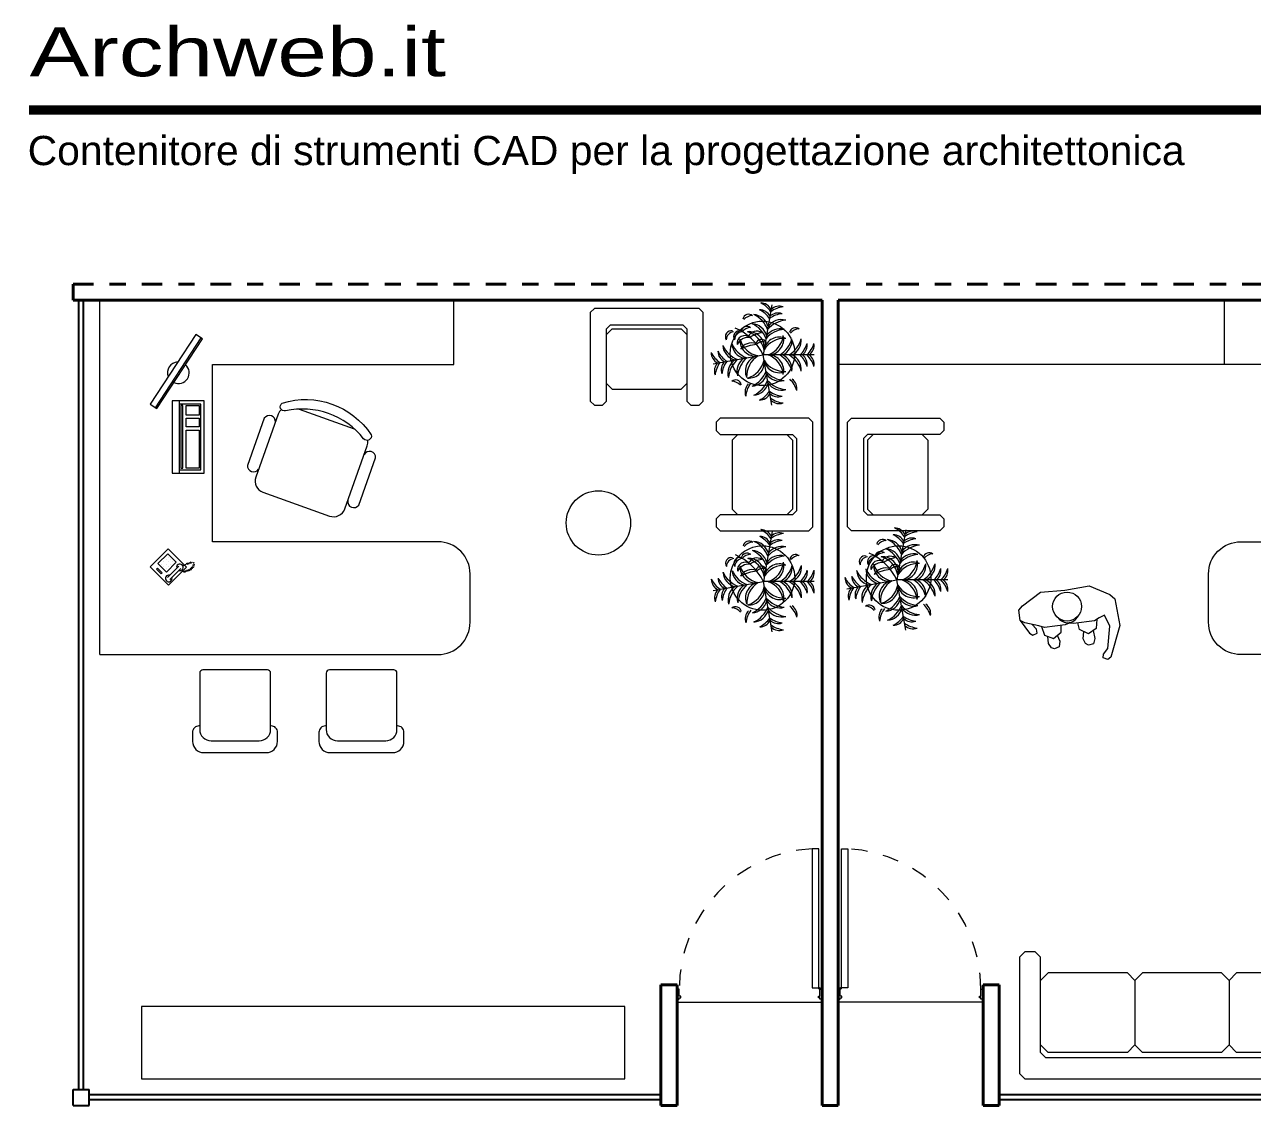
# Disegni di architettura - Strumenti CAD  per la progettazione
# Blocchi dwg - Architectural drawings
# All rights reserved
# Model space of a CAD drawing. Header units: millimetres. Extents: x 302.5 to 317.3, y 186.3 to 211.6.
# Drawn here: x 302.53 to 310.15, y 204.9 to 211.61 of the extents above; entities that cross this region are included whole.
import ezdxf

# ---------------------------------------------------------------- set-up
doc = ezdxf.new("R2010")
doc.units = ezdxf.units.MM
doc.linetypes.add('DASHED2', pattern=[0.375, 0.25, -0.125])
doc.linetypes.add('TRATTOPUNTO2', pattern=[12.7, 6.35, -3.175, 0, -3.175])
for name, color, linetype, lineweight in [('ARREDI attrezzature - furniture', 175, 'Continuous', 9), ('MURATURA sezioni - section wall', 7, 'Continuous', 40), ('PAVIMENTAZIONE - flooring', 250, 'Continuous', 5), ('PERSONE - people', 251, 'Continuous', 5), ('PORTE  - doors', 252, 'Continuous', 5), ('SEZIONI medie - small section', 2, 'Continuous', 25), ('www.archweb.it - All rights reserved', 2, 'Continuous', 5)]:
    doc.layers.add(name, color=color, linetype=linetype, lineweight=lineweight)
doc.layers.add('VETRATE sezioni - windows sections', color=171, linetype='Continuous', true_color=0x4d79ff)
doc.styles.get("Standard").update_dxf_attribs({"font": 'arial.ttf'})

# ---------------------------------------------------------------- blocks, each defined once
blk = doc.blocks.new('Musa01pl')
at = {"color": 0, "linetype": 'ByBlock'}
for p, q in [((-0.2146, -0.125), (-0.25, -0.1604)), ((0.2146, -0.125), (-0.2146, -0.125)), ((0.2146, -0.125), (0.25, -0.1604)), ((-0.2146, -0.5), (-0.25, -0.4646)), ((0.2146, -0.5), (-0.2146, -0.5)), ((0.2146, -0.5), (0.25, -0.4646))]:
    blk.add_line(p, q, dxfattribs=at)
blk.add_lwpolyline([(-0.325, -0.6), (-0.35, -0.575), (-0.35, -0.025), (-0.325, 0), (0.325, 0), (0.35, -0.025), (0.35, -0.575), (0.325, -0.6), (0.275, -0.6), (0.25, -0.575), (0.25, -0.125), (0.225, -0.1), (-0.225, -0.1), (-0.25, -0.125), (-0.25, -0.575), (-0.275, -0.6)], close=True, dxfattribs=at)
blk = doc.blocks.new('Musa04pl')
at = {"color": 0, "linetype": 'ByBlock'}
for p, q in [((-0.8546, -0.125), (-0.89, -0.1604)), ((-0.4804, -0.125), (-0.8546, -0.125)), ((-0.4804, -0.125), (-0.445, -0.1604)), ((-0.4096, -0.125), (-0.445, -0.1604)), ((-0.445, -0.4646), (-0.445, -0.1604)), ((-0.0354, -0.125), (-0.4096, -0.125)), ((-0.0354, -0.125), (0, -0.1604)), ((0.0354, -0.125), (0, -0.1604)), ((0, -0.4646), (0, -0.1604)), ((0, -0.4646), (0, -0.1604)), ((0.4096, -0.125), (0.0354, -0.125)), ((0.4096, -0.125), (0.445, -0.1604)), ((0.4804, -0.125), (0.445, -0.1604)), ((0.445, -0.4646), (0.445, -0.1604)), ((0.445, -0.4646), (0.445, -0.1604)), ((0.8546, -0.125), (0.4804, -0.125)), ((0.89, -0.1604), (0.8546, -0.125)), ((-0.8546, -0.5), (-0.89, -0.4646)), ((-0.4804, -0.5), (-0.8546, -0.5)), ((-0.4804, -0.5), (-0.445, -0.4646)), ((-0.4096, -0.5), (-0.445, -0.4646)), ((-0.0354, -0.5), (-0.4096, -0.5)), ((-0.0354, -0.5), (0, -0.4646)), ((0.0354, -0.5), (0, -0.4646)), ((0.4096, -0.5), (0.0354, -0.5)), ((0.4096, -0.5), (0.445, -0.4646)), ((0.4804, -0.5), (0.445, -0.4646)), ((0.8546, -0.5), (0.4804, -0.5)), ((0.89, -0.4646), (0.8546, -0.5))]:
    blk.add_line(p, q, dxfattribs=at)
blk.add_lwpolyline([(-0.965, -0.6), (-0.99, -0.575), (-0.99, -0.025), (-0.965, 0), (0.965, 0), (0.99, -0.025), (0.99, -0.575), (0.965, -0.6), (0.915, -0.6), (0.89, -0.575), (0.89, -0.125), (0.865, -0.1), (-0.865, -0.1), (-0.89, -0.125), (-0.89, -0.575), (-0.915, -0.6)], close=True, dxfattribs=at)

msp = doc.modelspace()

# ---------------------------------------------------------------- linework, layer by layer
at = {"layer": 'ARREDI attrezzature - furniture'}
for p, q in [((302.9946, 207.7011), (302.9946, 209.9011)), ((305.1946, 209.9011), (302.9946, 209.9011)), ((309.9796, 209.9011), (312.1796, 209.9011)), ((307.1689, 209.8722, -0.0185), (307.1141, 209.5612, -0.0185)), ((303.3419, 209.2334), (303.6242, 209.6669)), ((306.8031, 209.5064, -0.0185), (307.1141, 209.5612, -0.0185)), ((307.4299, 209.5612, -0.0185), (307.1141, 209.5612, -0.0185)), ((307.1689, 209.2502, -0.0185), (307.1141, 209.5612, -0.0185)), ((309.9796, 209.5011), (307.5796, 209.5011)), ((303.4877, 209.2769), (303.4877, 208.8269)), ((304.2329, 209.2248), (304.5754, 209.1026)), ((307.1701, 208.4643, 0.0351), (307.1153, 208.1533, 0.0351)), ((307.9997, 208.4748, 0.0908), (307.9448, 208.1638, 0.0908)), ((303.4199, 208.3575), (303.3078, 208.2455)), ((303.4172, 208.3255), (303.3567, 208.2651)), ((303.469, 208.2737), (303.4172, 208.3255)), ((303.4194, 208.3018), (303.4194, 208.3018)), ((303.5333, 208.244), (303.4199, 208.3575)), ((303.3078, 208.2455), (303.4212, 208.1321)), ((303.3546, 208.237), (303.3481, 208.2305)), ((303.3481, 208.2305), (303.3761, 208.2024)), ((303.3826, 208.2089), (303.3546, 208.237)), ((303.3567, 208.2651), (303.4085, 208.2132)), ((303.3805, 208.2629), (303.3805, 208.2629)), ((303.3934, 208.2759), (303.3934, 208.2759)), ((303.3934, 208.2499), (303.3934, 208.2499)), ((303.4064, 208.2888), (303.4064, 208.2888)), ((303.4064, 208.2629), (303.4064, 208.2629)), ((303.4064, 208.237), (303.4064, 208.237)), ((303.4085, 208.2132), (303.469, 208.2737)), ((303.4164, 208.1802), (303.4855, 208.2493)), ((303.4194, 208.2758), (303.4194, 208.2758)), ((303.4194, 208.2499), (303.4194, 208.2499)), ((303.4212, 208.1321), (303.5333, 208.244)), ((303.4302, 208.1664), (303.4993, 208.2355)), ((303.4323, 208.2888), (303.4323, 208.2888)), ((303.4323, 208.2629), (303.4323, 208.2629)), ((303.4453, 208.2758), (303.4453, 208.2758)), ((303.5094, 208.2175), (303.5205, 208.212)), ((303.5108, 208.251), (303.5316, 208.2617)), ((303.5177, 208.2203), (303.5288, 208.2147)), ((303.526, 208.223), (303.5371, 208.2175)), ((303.5316, 208.2673), (303.5426, 208.2617)), ((303.5343, 208.2258), (303.5454, 208.2203)), ((303.5398, 208.27), (303.5509, 208.2645)), ((303.5426, 208.2286), (303.5537, 208.223)), ((303.5481, 208.2728), (303.5592, 208.2673)), ((303.5509, 208.2313), (303.5619, 208.2258)), ((303.5564, 208.2755), (303.5675, 208.27)), ((303.5564, 208.2368), (303.5675, 208.2313)), ((303.562, 208.2424), (303.573, 208.2368)), ((303.5675, 208.2479), (303.5785, 208.2424)), ((303.5703, 208.2562), (303.5813, 208.2507)), ((303.5705, 208.2749), (303.5815, 208.2694)), ((303.573, 208.2645), (303.5841, 208.259)), ((303.3761, 208.2024), (303.3826, 208.2089)), ((306.8043, 208.0984, 0.0351), (307.1153, 208.1533, 0.0351)), ((307.4311, 208.1533, 0.0351), (307.1153, 208.1533, 0.0351)), ((307.1701, 207.8423, 0.0351), (307.1153, 208.1533, 0.0351)), ((307.6339, 208.109, 0.0908), (307.9448, 208.1638, 0.0908)), ((308.2606, 208.1638, 0.0908), (307.9448, 208.1638, 0.0908)), ((307.9997, 207.8528, 0.0908), (307.9448, 208.1638, 0.0908)), ((303.6158, 207.2578), (303.611, 207.2578)), ((304.059, 207.2578), (304.0558, 207.2578)), ((304.4006, 207.2578), (304.3959, 207.2578)), ((304.8439, 207.2578), (304.8406, 207.2578))]:
    msp.add_line(p, q, dxfattribs=at)
for points in [[(302.9946, 207.7011), (305.0946, 207.7011, 0.414214), (305.2946, 207.9011), (305.2946, 208.2011, 0.414214), (305.0946, 208.4011), (303.6946, 208.4011), (303.6946, 209.5011), (305.1946, 209.5011), (305.1946, 209.9011)], [(312.1796, 207.7011), (310.0796, 207.7011, -0.414214), (309.8796, 207.9011), (309.8796, 208.2011, -0.414214), (310.0796, 208.4011), (311.4796, 208.4011), (311.4796, 209.5011), (309.9796, 209.5011), (309.9796, 209.9011)], [(304.1226, 209.2224, 0.120944), (304.1033, 209.1933), (303.9637, 208.802, 0.414214), (304.0081, 208.7083), (304.4223, 208.5605, 0.414214), (304.516, 208.6049), (304.6557, 208.9961, 0.120944), (304.6592, 209.0309, 0.120944)], [(304.0859, 209.1443, 0.75), (304.0168, 209.169), (303.9121, 208.8756, 0.75), (303.9811, 208.8509)], [(304.535, 208.658, 0.798612), (304.6035, 208.6288), (304.7082, 208.9222, 0.798612), (304.6367, 208.9429, 0.798612)], [(303.611, 207.2578, 0.414214), (303.571, 207.2178), (303.571, 207.1616, 0.414214), (303.641, 207.0916), (304.029, 207.0916, 0.414214), (304.099, 207.1616), (304.099, 207.2178, 0.414214), (304.059, 207.2578)], [(304.3959, 207.2578, 0.414214), (304.3559, 207.2178), (304.3559, 207.1616, 0.414214), (304.4259, 207.0916), (304.8139, 207.0916, 0.414214), (304.8839, 207.1616), (304.8839, 207.2178, 0.414214), (304.8439, 207.2578)]]:
    msp.add_lwpolyline(points, format="xyb", dxfattribs=at)
for points in [[(303.4693, 209.5024), (303.3083, 209.2552), (303.3502, 209.2279), (303.5112, 209.4751), (303.6326, 209.6614), (303.5907, 209.6887)], [(303.4437, 208.8269), (303.6437, 208.8269), (303.6437, 209.2769), (303.4437, 209.2769)], [(303.4977, 208.8575), (303.5113, 208.8575), (303.5113, 209.2464), (303.4977, 209.2464)], [(303.6132, 209.188), (303.5313, 209.188), (303.5313, 209.2464), (303.6131, 209.2464)], [(303.6132, 209.1137), (303.5313, 209.1137), (303.5313, 209.168), (303.6132, 209.168)], [(303.6132, 208.8575), (303.5313, 208.8575), (303.5313, 209.0937), (303.6132, 209.0937)], [(306.2546, 205.0661), (306.2546, 205.5161), (303.2546, 205.5161), (303.2546, 205.0661)]]:
    msp.add_lwpolyline(points, close=True, dxfattribs=at)
for points in [[(304.6334, 209.0404, 0.290756), (304.1487, 209.2134, -0.822614), (304.128, 209.2623, -0.333333), (304.6803, 209.0652, -0.822614)], [(304.0558, 207.5849, 0.414214), (304.0358, 207.6049), (303.6358, 207.6049, 0.414214), (303.6158, 207.5849), (303.6158, 207.2349, 0.414214), (303.6858, 207.1649), (303.9858, 207.1649, 0.414214), (304.0558, 207.2349)], [(304.8406, 207.5849, 0.414214), (304.8206, 207.6049), (304.4206, 207.6049, 0.414214), (304.4006, 207.5849), (304.4006, 207.2349, 0.414214), (304.4706, 207.1649), (304.7706, 207.1649, 0.414214), (304.8406, 207.2349)]]:
    msp.add_lwpolyline(points, format="xyb", close=True, dxfattribs=at)
msp.add_lwpolyline([(303.4877, 208.8475), (303.6232, 208.8475), (303.6231, 209.2564), (303.4877, 209.2564)], dxfattribs=at)
for centre in [(307.11, 209.5708), (306.0911, 208.5179, 0.482), (307.11, 208.1758), (307.9555, 208.1758)]:
    msp.add_circle(centre, 0.2, dxfattribs=at)
for centre, radius, start, end in [((307.0911, 209.7689, -0.0185), 0.0729, 26.28997, 89.62433), ((307.018, 209.6951, -0.0185), 0.1641, 34.07628, 63.37936), ((307.0255, 209.7376, -0.0185), 0.1641, 34.07628, 63.37936), ((307.0985, 209.8113, -0.0185), 0.0729, 26.28997, 89.62433), ((307.2502, 209.6542, -0.0185), 0.1641, 96.62064, 125.92372), ((307.2068, 209.7485, -0.0185), 0.0729, 70.37567, 133.71003), ((307.2577, 209.6966, -0.0185), 0.1641, 96.62064, 125.92372), ((307.2143, 209.7909, -0.0185), 0.0729, 70.37567, 133.71003), ((307.0127, 209.7018, -0.0185), 0.0363, 49.742, 168.74753), ((307.0246, 209.777, -0.0185), 0.0363, 49.742, 168.74753), ((307.0533, 209.7278, -0.0185), 0.079, 94.61802, 138.21064), ((306.9745, 209.6016, -0.0185), 0.1692, 21.37119, 65.03657), ((307.0378, 209.6544, -0.0185), 0.101, 15.24891, 85.39371), ((307.0478, 209.711, -0.0185), 0.101, 15.24891, 85.39371), ((306.9845, 209.6582, -0.0185), 0.1692, 21.37119, 65.03657), ((307.2691, 209.608, -0.0185), 0.1692, 94.96343, 138.62881), ((307.2276, 209.6793, -0.0185), 0.101, 74.60629, 144.75109), ((306.9154, 209.675, -0.0185), 0.036, 77.05775, 212.85325), ((306.9356, 209.6542, -0.0185), 0.0506, 95.18449, 178.65396), ((306.9668, 209.675, -0.0185), 0.036, 77.05775, 212.85325), ((306.9871, 209.6542, -0.0185), 0.0506, 95.18449, 178.65396), ((306.8061, 209.4145, -0.0185), 0.3412, 25.47721, 66.6585), ((307.0008, 209.6332, -0.0185), 0.0484, 48.87442, 188.97626), ((307.024, 209.5912, -0.0185), 0.0789, 83.75364, 154.09705), ((307.0414, 209.6526, -0.0185), 0.079, 94.61802, 138.21064), ((307.0232, 209.6073, -0.0185), 0.0984, 353.42594, 93.63458), ((306.9739, 209.563, -0.0185), 0.1489, 11.66646, 73.18779), ((307.0725, 209.6536, -0.0185), 0.0549, 54.98654, 154.40339), ((307.1249, 209.542, -0.0185), 0.1579, 97.57587, 125.89417), ((307.2153, 209.5734, -0.0185), 0.0984, 66.36542, 166.57406), ((307.2464, 209.5149, -0.0185), 0.1489, 86.81221, 148.33354), ((307.2591, 209.5514, -0.0185), 0.1692, 94.96343, 138.62881), ((307.2177, 209.6227, -0.0185), 0.101, 74.60629, 144.75109), ((307.0914, 209.6996, -0.0185), 0.1489, 291.66646, 353.18779), ((307.1436, 209.6587, -0.0185), 0.0984, 273.42594, 13.63458), ((307.1296, 209.7057, -0.0185), 0.1692, 301.37119, 345.03657), ((307.1926, 209.6525, -0.0185), 0.101, 295.24891, 5.39371), ((307.1871, 209.7057, -0.0185), 0.1692, 301.37119, 345.03657), ((307.3135, 209.6938, -0.0185), 0.0363, 49.742, 168.74753), ((307.3423, 209.6446, -0.0185), 0.079, 94.61802, 138.21064), ((307.2501, 209.6525, -0.0185), 0.101, 295.24891, 5.39371), ((306.9643, 209.6275, -0.0185), 0.101, 184.60629, 254.75109), ((307.0171, 209.6909, -0.0185), 0.1692, 204.96343, 248.62881), ((307.0737, 209.7008, -0.0185), 0.1692, 204.96343, 248.62881), ((307.0209, 209.6375, -0.0185), 0.101, 184.60629, 254.75109), ((307.0681, 209.6521, -0.0185), 0.0984, 176.36542, 276.57406), ((307.1124, 209.7014, -0.0185), 0.1489, 196.81221, 258.33354), ((307.0431, 209.5543, -0.0185), 0.0818, 71.44767, 149.36723), ((307.0985, 209.3607, -0.0185), 0.2668, 95.40074, 118.13904), ((307.1023, 209.622, -0.0185), 0.0355, 24.22575, 165.12788), ((307.1104, 209.5938, -0.0185), 0.0493, 60.43977, 138.66943), ((307.2293, 209.6791, -0.0185), 0.1641, 314.07628, 343.37936), ((307.3146, 209.62, -0.0185), 0.0729, 306.28997, 9.62433), ((307.2724, 209.6791, -0.0185), 0.1641, 314.07628, 343.37936), ((307.3577, 209.62, -0.0185), 0.0729, 306.28997, 9.62433), ((303.483, 209.4502), 0.0673, 93.36012, 200.48462), ((306.9378, 209.6498, -0.0185), 0.1641, 206.62064, 235.92372), ((306.864, 209.5768, -0.0185), 0.0729, 180.37567, 243.71003), ((306.8844, 209.4611, -0.0185), 0.0729, 136.28997, 199.62433), ((306.9787, 209.4177, -0.0185), 0.1641, 144.07628, 173.37936), ((306.9064, 209.5843, -0.0185), 0.0729, 180.37567, 243.71003), ((306.9802, 209.6573, -0.0185), 0.1641, 206.62064, 235.92372), ((306.9268, 209.4686, -0.0185), 0.0729, 136.28997, 199.62433), ((307.0212, 209.4252, -0.0185), 0.1641, 144.07628, 173.37936), ((306.9961, 209.4477, -0.0185), 0.101, 125.24891, 195.39371), ((307.0673, 209.4063, -0.0185), 0.1692, 131.37119, 175.03657), ((307.0526, 209.4577, -0.0185), 0.101, 125.24891, 195.39371), ((307.1239, 209.4162, -0.0185), 0.1692, 131.37119, 175.03657), ((307.1019, 209.4601, -0.0185), 0.0984, 103.42594, 203.63458), ((307.1604, 209.4289, -0.0185), 0.1489, 121.66646, 183.18779), ((306.9739, 209.5595, -0.0185), 0.1489, 286.81221, 348.33354), ((307.0232, 209.5152, -0.0185), 0.0984, 266.36542, 6.57406), ((307.2153, 209.5491, -0.0185), 0.0984, 193.42594, 293.63458), ((307.2464, 209.6076, -0.0185), 0.1489, 211.66646, 273.18779), ((307.0914, 209.4229, -0.0185), 0.1489, 6.81221, 68.33354), ((307.1436, 209.4637, -0.0185), 0.0984, 346.36542, 86.57406), ((307.1296, 209.4167, -0.0185), 0.1692, 14.96343, 58.62881), ((307.1926, 209.4699, -0.0185), 0.101, 354.60629, 64.75109), ((307.1871, 209.4167, -0.0185), 0.1692, 14.96343, 58.62881), ((307.2501, 209.4699, -0.0185), 0.101, 354.60629, 64.75109), ((307.2293, 209.4434, -0.0185), 0.1641, 16.62064, 45.92372), ((307.3146, 209.5025, -0.0185), 0.0729, 350.37567, 53.71003), ((307.2724, 209.4434, -0.0185), 0.1641, 16.62064, 45.92372), ((307.3577, 209.5025, -0.0185), 0.0729, 350.37567, 53.71003), ((303.483, 209.4502), 0.0673, 245.46164, 48.3831), ((306.9745, 209.5209, -0.0185), 0.1692, 294.96343, 338.62881), ((307.0378, 209.4681, -0.0185), 0.101, 274.60629, 344.75109), ((307.2591, 209.571, -0.0185), 0.1692, 221.37119, 265.03657), ((307.2177, 209.4998, -0.0185), 0.101, 215.24891, 285.39371), ((306.9426, 209.3693, -0.0185), 0.0363, 11.25247, 130.258), ((306.9138, 209.3201, -0.0185), 0.079, 41.78936, 85.38198), ((307.0744, 209.3305, -0.0185), 0.0729, 136.28997, 199.62433), ((307.1687, 209.2871, -0.0185), 0.1641, 144.07628, 173.37936), ((306.9845, 209.4643, -0.0185), 0.1692, 294.96343, 338.62881), ((307.0478, 209.4115, -0.0185), 0.101, 274.60629, 344.75109), ((307.2691, 209.5145, -0.0185), 0.1692, 221.37119, 265.03657), ((307.2276, 209.4432, -0.0185), 0.101, 215.24891, 285.39371), ((307.1655, 209.293, -0.0185), 0.1641, 16.62064, 45.92372), ((307.2508, 209.3521, -0.0185), 0.0729, 350.37567, 53.71003), ((307.018, 209.4274, -0.0185), 0.1641, 296.62064, 325.92372), ((307.0911, 209.3536, -0.0185), 0.0729, 270.37567, 333.71003), ((307.2502, 209.4683, -0.0185), 0.1641, 234.07628, 263.37936), ((307.2068, 209.374, -0.0185), 0.0729, 226.28997, 289.62433), ((307.2577, 209.4259, -0.0185), 0.1641, 234.07628, 263.37936), ((307.2143, 209.3316, -0.0185), 0.0729, 226.28997, 289.62433), ((307.0267, 208.3296, 0.0351), 0.1641, 34.07628, 63.37936), ((307.0997, 208.4034, 0.0351), 0.0729, 26.28997, 89.62433), ((307.2588, 208.2887, 0.0351), 0.1641, 96.62064, 125.92372), ((307.2154, 208.383, 0.0351), 0.0729, 70.37567, 133.71003), ((307.9218, 208.3715, 0.0908), 0.0729, 26.28997, 89.62433), ((307.8488, 208.2977, 0.0908), 0.1641, 34.07628, 63.37936), ((307.8563, 208.3401, 0.0908), 0.1641, 34.07628, 63.37936), ((307.9293, 208.4139, 0.0908), 0.0729, 26.28997, 89.62433), ((308.0884, 208.2992, 0.0908), 0.1641, 96.62064, 125.92372), ((308.045, 208.3935, 0.0908), 0.0729, 70.37567, 133.71003), ((307.0257, 208.369, 0.0351), 0.0363, 49.742, 168.74753), ((307.0545, 208.3198, 0.0351), 0.079, 94.61802, 138.21064), ((307.049, 208.303, 0.0351), 0.101, 15.24891, 85.39371), ((306.9857, 208.2502, 0.0351), 0.1692, 21.37119, 65.03657), ((307.0922, 208.3609, 0.0351), 0.0729, 26.28997, 89.62433), ((307.0192, 208.2872, 0.0351), 0.1641, 34.07628, 63.37936), ((307.2703, 208.2001, 0.0351), 0.1692, 94.96343, 138.62881), ((307.2288, 208.2713, 0.0351), 0.101, 74.60629, 144.75109), ((307.2514, 208.2462, 0.0351), 0.1641, 96.62064, 125.92372), ((307.208, 208.3405, 0.0351), 0.0729, 70.37567, 133.71003), ((307.8553, 208.3795, 0.0908), 0.0363, 49.742, 168.74753), ((307.8841, 208.3303, 0.0908), 0.079, 94.61802, 138.21064), ((307.8785, 208.3136, 0.0908), 0.101, 15.24891, 85.39371), ((307.8152, 208.2608, 0.0908), 0.1692, 21.37119, 65.03657), ((308.0998, 208.2106, 0.0908), 0.1692, 94.96343, 138.62881), ((308.0584, 208.2819, 0.0908), 0.101, 74.60629, 144.75109), ((308.0809, 208.2568, 0.0908), 0.1641, 96.62064, 125.92372), ((308.0375, 208.3511, 0.0908), 0.0729, 70.37567, 133.71003), ((306.9165, 208.267, 0.0351), 0.036, 77.05775, 212.85325), ((306.9368, 208.2463, 0.0351), 0.0506, 95.18449, 178.65396), ((306.968, 208.267, 0.0351), 0.036, 77.05775, 212.85325), ((306.9883, 208.2463, 0.0351), 0.0506, 95.18449, 178.65396), ((306.8073, 208.0065, 0.0351), 0.3412, 25.47721, 66.6585), ((307.0139, 208.2938, 0.0351), 0.0363, 49.742, 168.74753), ((307.0426, 208.2446, 0.0351), 0.079, 94.61802, 138.21064), ((307.0244, 208.1993, 0.0351), 0.0984, 353.42594, 93.63458), ((306.9751, 208.155, 0.0351), 0.1489, 11.66646, 73.18779), ((307.0737, 208.2456, 0.0351), 0.0549, 54.98654, 154.40339), ((307.126, 208.134, 0.0351), 0.1579, 97.57587, 125.89417), ((306.9757, 208.1937, 0.0351), 0.1692, 21.37119, 65.03657), ((307.039, 208.2465, 0.0351), 0.101, 15.24891, 85.39371), ((307.2603, 208.1435, 0.0351), 0.1692, 94.96343, 138.62881), ((307.2188, 208.2148, 0.0351), 0.101, 74.60629, 144.75109), ((307.3147, 208.2859, 0.0351), 0.0363, 49.742, 168.74753), ((307.3434, 208.2367, 0.0351), 0.079, 94.61802, 138.21064), ((307.7461, 208.2775, 0.0908), 0.036, 77.05775, 212.85325), ((307.7664, 208.2568, 0.0908), 0.0506, 95.18449, 178.65396), ((307.7976, 208.2775, 0.0908), 0.036, 77.05775, 212.85325), ((307.8178, 208.2568, 0.0908), 0.0506, 95.18449, 178.65396), ((307.6369, 208.0171, 0.0908), 0.3412, 25.47721, 66.6585), ((307.8434, 208.3043, 0.0908), 0.0363, 49.742, 168.74753), ((307.8722, 208.2551, 0.0908), 0.079, 94.61802, 138.21064), ((307.854, 208.2098, 0.0908), 0.0984, 353.42594, 93.63458), ((307.8047, 208.1655, 0.0908), 0.1489, 11.66646, 73.18779), ((307.9033, 208.2561, 0.0908), 0.0549, 54.98654, 154.40339), ((307.9556, 208.1446, 0.0908), 0.1579, 97.57587, 125.89417), ((307.8052, 208.2042, 0.0908), 0.1692, 21.37119, 65.03657), ((307.8686, 208.257, 0.0908), 0.101, 15.24891, 85.39371), ((308.0898, 208.154, 0.0908), 0.1692, 94.96343, 138.62881), ((308.0484, 208.2253, 0.0908), 0.101, 74.60629, 144.75109), ((308.1443, 208.2964, 0.0908), 0.0363, 49.742, 168.74753), ((308.173, 208.2472, 0.0908), 0.079, 94.61802, 138.21064), ((303.4924, 208.2424), 0.0205, 253.47361, 196.49068), ((307.0749, 208.2929, 0.0351), 0.1692, 204.96343, 248.62881), ((307.0221, 208.2296, 0.0351), 0.101, 184.60629, 254.75109), ((307.0019, 208.2253, 0.0351), 0.0484, 48.87442, 188.97626), ((307.0252, 208.1833, 0.0351), 0.0789, 83.75364, 154.09705), ((307.0693, 208.2442, 0.0351), 0.0984, 176.36542, 276.57406), ((307.1136, 208.2935, 0.0351), 0.1489, 196.81221, 258.33354), ((307.0442, 208.1463, 0.0351), 0.0818, 71.44767, 149.36723), ((307.0997, 207.9528, 0.0351), 0.2668, 95.40074, 118.13904), ((307.1034, 208.2141, 0.0351), 0.0355, 24.22575, 165.12788), ((307.1116, 208.1858, 0.0351), 0.0493, 60.43977, 138.66943), ((307.2164, 208.1654, 0.0351), 0.0984, 66.36542, 166.57406), ((307.2476, 208.1069, 0.0351), 0.1489, 86.81221, 148.33354), ((307.0926, 208.2916, 0.0351), 0.1489, 291.66646, 353.18779), ((307.1448, 208.2508, 0.0351), 0.0984, 273.42594, 13.63458), ((307.1308, 208.2978, 0.0351), 0.1692, 301.37119, 345.03657), ((307.1938, 208.2446, 0.0351), 0.101, 295.24891, 5.39371), ((307.1883, 208.2978, 0.0351), 0.1692, 301.37119, 345.03657), ((307.2513, 208.2446, 0.0351), 0.101, 295.24891, 5.39371), ((307.2305, 208.2711, 0.0351), 0.1641, 314.07628, 343.37936), ((307.3158, 208.212, 0.0351), 0.0729, 306.28997, 9.62433), ((307.2735, 208.2711, 0.0351), 0.1641, 314.07628, 343.37936), ((307.3589, 208.212, 0.0351), 0.0729, 306.28997, 9.62433), ((307.7951, 208.2301, 0.0908), 0.101, 184.60629, 254.75109), ((307.8479, 208.2934, 0.0908), 0.1692, 204.96343, 248.62881), ((307.9045, 208.3034, 0.0908), 0.1692, 204.96343, 248.62881), ((307.8517, 208.2401, 0.0908), 0.101, 184.60629, 254.75109), ((307.8315, 208.2358, 0.0908), 0.0484, 48.87442, 188.97626), ((307.8547, 208.1938, 0.0908), 0.0789, 83.75364, 154.09705), ((307.8988, 208.2547, 0.0908), 0.0984, 176.36542, 276.57406), ((307.9431, 208.304, 0.0908), 0.1489, 196.81221, 258.33354), ((307.8738, 208.1569, 0.0908), 0.0818, 71.44767, 149.36723), ((307.9292, 207.9633, 0.0908), 0.2668, 95.40074, 118.13904), ((307.933, 208.2246, 0.0908), 0.0355, 24.22575, 165.12788), ((307.9411, 208.1963, 0.0908), 0.0493, 60.43977, 138.66943), ((308.046, 208.176, 0.0908), 0.0984, 66.36542, 166.57406), ((308.0772, 208.1175, 0.0908), 0.1489, 86.81221, 148.33354), ((307.9222, 208.3022, 0.0908), 0.1489, 291.66646, 353.18779), ((307.9744, 208.2613, 0.0908), 0.0984, 273.42594, 13.63458), ((307.9604, 208.3083, 0.0908), 0.1692, 301.37119, 345.03657), ((308.0234, 208.2551, 0.0908), 0.101, 295.24891, 5.39371), ((308.0178, 208.3083, 0.0908), 0.1692, 301.37119, 345.03657), ((308.0808, 208.2551, 0.0908), 0.101, 295.24891, 5.39371), ((308.06, 208.2817, 0.0908), 0.1641, 314.07628, 343.37936), ((308.1454, 208.2226, 0.0908), 0.0729, 306.28997, 9.62433), ((308.1031, 208.2817, 0.0908), 0.1641, 314.07628, 343.37936), ((308.1884, 208.2226, 0.0908), 0.0729, 306.28997, 9.62433), ((303.4233, 208.1733), 0.0205, 73.47361, 16.49068), ((306.939, 208.2419, 0.0351), 0.1641, 206.62064, 235.92372), ((306.8652, 208.1688, 0.0351), 0.0729, 180.37567, 243.71003), ((306.9076, 208.1763, 0.0351), 0.0729, 180.37567, 243.71003), ((306.9814, 208.2494, 0.0351), 0.1641, 206.62064, 235.92372), ((306.9655, 208.2196, 0.0351), 0.101, 184.60629, 254.75109), ((307.0183, 208.2829, 0.0351), 0.1692, 204.96343, 248.62881), ((307.1031, 208.0521, 0.0351), 0.0984, 103.42594, 203.63458), ((307.1616, 208.021, 0.0351), 0.1489, 121.66646, 183.18779), ((307.0926, 208.0149, 0.0351), 0.1489, 6.81221, 68.33354), ((307.1448, 208.0558, 0.0351), 0.0984, 346.36542, 86.57406), ((307.1308, 208.0088, 0.0351), 0.1692, 14.96343, 58.62881), ((307.1938, 208.062, 0.0351), 0.101, 354.60629, 64.75109), ((307.1883, 208.0088, 0.0351), 0.1692, 14.96343, 58.62881), ((307.2513, 208.062, 0.0351), 0.101, 354.60629, 64.75109), ((307.2305, 208.0354, 0.0351), 0.1641, 16.62064, 45.92372), ((307.3158, 208.0945, 0.0351), 0.0729, 350.37567, 53.71003), ((307.2735, 208.0354, 0.0351), 0.1641, 16.62064, 45.92372), ((307.3589, 208.0945, 0.0351), 0.0729, 350.37567, 53.71003), ((307.7685, 208.2524, 0.0908), 0.1641, 206.62064, 235.92372), ((307.6948, 208.1794, 0.0908), 0.0729, 180.37567, 243.71003), ((307.7372, 208.1869, 0.0908), 0.0729, 180.37567, 243.71003), ((307.811, 208.2599, 0.0908), 0.1641, 206.62064, 235.92372), ((307.8834, 208.0603, 0.0908), 0.101, 125.24891, 195.39371), ((307.9546, 208.0188, 0.0908), 0.1692, 131.37119, 175.03657), ((307.9327, 208.0627, 0.0908), 0.0984, 103.42594, 203.63458), ((307.9912, 208.0315, 0.0908), 0.1489, 121.66646, 183.18779), ((307.9222, 208.0255, 0.0908), 0.1489, 6.81221, 68.33354), ((307.9744, 208.0663, 0.0908), 0.0984, 346.36542, 86.57406), ((307.9604, 208.0193, 0.0908), 0.1692, 14.96343, 58.62881), ((308.0234, 208.0725, 0.0908), 0.101, 354.60629, 64.75109), ((308.0178, 208.0193, 0.0908), 0.1692, 14.96343, 58.62881), ((308.0808, 208.0725, 0.0908), 0.101, 354.60629, 64.75109), ((308.06, 208.046, 0.0908), 0.1641, 16.62064, 45.92372), ((308.1454, 208.1051, 0.0908), 0.0729, 350.37567, 53.71003), ((308.1031, 208.046, 0.0908), 0.1641, 16.62064, 45.92372), ((308.1884, 208.1051, 0.0908), 0.0729, 350.37567, 53.71003), ((306.8856, 208.0531, 0.0351), 0.0729, 136.28997, 199.62433), ((306.9799, 208.0097, 0.0351), 0.1641, 144.07628, 173.37936), ((306.928, 208.0606, 0.0351), 0.0729, 136.28997, 199.62433), ((307.0223, 208.0172, 0.0351), 0.1641, 144.07628, 173.37936), ((306.9972, 208.0398, 0.0351), 0.101, 125.24891, 195.39371), ((307.0685, 207.9983, 0.0351), 0.1692, 131.37119, 175.03657), ((307.0538, 208.0497, 0.0351), 0.101, 125.24891, 195.39371), ((307.1251, 208.0083, 0.0351), 0.1692, 131.37119, 175.03657), ((306.9751, 208.1516, 0.0351), 0.1489, 286.81221, 348.33354), ((307.0244, 208.1073, 0.0351), 0.0984, 266.36542, 6.57406), ((307.2164, 208.1411, 0.0351), 0.0984, 193.42594, 293.63458), ((307.2476, 208.1996, 0.0351), 0.1489, 211.66646, 273.18779), ((307.7152, 208.0637, 0.0908), 0.0729, 136.28997, 199.62433), ((307.8095, 208.0203, 0.0908), 0.1641, 144.07628, 173.37936), ((307.7576, 208.0711, 0.0908), 0.0729, 136.28997, 199.62433), ((307.8519, 208.0277, 0.0908), 0.1641, 144.07628, 173.37936), ((307.8268, 208.0503, 0.0908), 0.101, 125.24891, 195.39371), ((307.8981, 208.0088, 0.0908), 0.1692, 131.37119, 175.03657), ((307.8047, 208.1621, 0.0908), 0.1489, 286.81221, 348.33354), ((307.854, 208.1178, 0.0908), 0.0984, 266.36542, 6.57406), ((307.8052, 208.1234, 0.0908), 0.1692, 294.96343, 338.62881), ((308.046, 208.1517, 0.0908), 0.0984, 193.42594, 293.63458), ((308.0772, 208.2102, 0.0908), 0.1489, 211.66646, 273.18779), ((308.0898, 208.1736, 0.0908), 0.1692, 221.37119, 265.03657), ((306.9438, 207.9613, 0.0351), 0.0363, 11.25247, 130.258), ((306.915, 207.9121, 0.0351), 0.079, 41.78936, 85.38198), ((306.9757, 208.1129, 0.0351), 0.1692, 294.96343, 338.62881), ((307.039, 208.0601, 0.0351), 0.101, 274.60629, 344.75109), ((306.9857, 208.0563, 0.0351), 0.1692, 294.96343, 338.62881), ((307.2603, 208.1631, 0.0351), 0.1692, 221.37119, 265.03657), ((307.2188, 208.0918, 0.0351), 0.101, 215.24891, 285.39371), ((307.2703, 208.1065, 0.0351), 0.1692, 221.37119, 265.03657), ((307.1667, 207.885, 0.0351), 0.1641, 16.62064, 45.92372), ((307.252, 207.9441, 0.0351), 0.0729, 350.37567, 53.71003), ((307.7733, 207.9718, 0.0908), 0.0363, 11.25247, 130.258), ((307.7446, 207.9226, 0.0908), 0.079, 41.78936, 85.38198), ((307.9995, 207.8896, 0.0908), 0.1641, 144.07628, 173.37936), ((307.8686, 208.0706, 0.0908), 0.101, 274.60629, 344.75109), ((307.8152, 208.0669, 0.0908), 0.1692, 294.96343, 338.62881), ((307.8785, 208.0141, 0.0908), 0.101, 274.60629, 344.75109), ((308.0484, 208.1023, 0.0908), 0.101, 215.24891, 285.39371), ((308.0998, 208.117, 0.0908), 0.1692, 221.37119, 265.03657), ((308.0584, 208.0458, 0.0908), 0.101, 215.24891, 285.39371), ((307.9962, 207.8955, 0.0908), 0.1641, 16.62064, 45.92372), ((308.0816, 207.9547, 0.0908), 0.0729, 350.37567, 53.71003), ((307.0756, 207.9225, 0.0351), 0.0729, 136.28997, 199.62433), ((307.1699, 207.8791, 0.0351), 0.1641, 144.07628, 173.37936), ((307.049, 208.0035, 0.0351), 0.101, 274.60629, 344.75109), ((307.0192, 208.0194, 0.0351), 0.1641, 296.62064, 325.92372), ((307.0922, 207.9456, 0.0351), 0.0729, 270.37567, 333.71003), ((307.2288, 208.0352, 0.0351), 0.101, 215.24891, 285.39371), ((307.2514, 208.0603, 0.0351), 0.1641, 234.07628, 263.37936), ((307.208, 207.966, 0.0351), 0.0729, 226.28997, 289.62433), ((307.9051, 207.933, 0.0908), 0.0729, 136.28997, 199.62433), ((307.8488, 208.0299, 0.0908), 0.1641, 296.62064, 325.92372), ((307.9218, 207.9561, 0.0908), 0.0729, 270.37567, 333.71003), ((308.0809, 208.0709, 0.0908), 0.1641, 234.07628, 263.37936), ((308.0375, 207.9766, 0.0908), 0.0729, 226.28997, 289.62433), ((307.2588, 208.0179, 0.0351), 0.1641, 234.07628, 263.37936), ((307.2154, 207.9236, 0.0351), 0.0729, 226.28997, 289.62433), ((308.0884, 208.0284, 0.0908), 0.1641, 234.07628, 263.37936), ((308.045, 207.9341, 0.0908), 0.0729, 226.28997, 289.62433)]:
    msp.add_arc(centre, radius, start, end, dxfattribs=at)
at = {"layer": 'MURATURA sezioni - section wall', "linetype": 'TRATTOPUNTO2', "ltscale": 0.02}
msp.add_line((302.8296, 210.0011), (312.2296, 210.0011), dxfattribs=at)
at = {"layer": 'MURATURA sezioni - section wall'}
for p, q in [((302.8296, 209.9011), (302.8296, 210.0011)), ((302.8296, 209.9011), (307.4796, 209.9011)), ((307.4796, 204.9011), (307.4796, 209.9011)), ((307.5796, 204.9011), (307.5796, 209.9011)), ((307.5796, 209.9011), (312.2296, 209.9011)), ((306.5796, 205.6504), (306.4796, 205.6504)), ((306.4796, 204.9011), (306.4796, 205.6504)), ((306.5796, 204.9011), (306.5796, 205.6504)), ((308.4796, 204.9011), (308.4796, 205.6504)), ((308.4796, 205.6504), (308.5796, 205.6504)), ((308.5796, 204.9011), (308.5796, 205.6504)), ((306.4796, 204.9011), (306.5796, 204.9011)), ((307.5796, 204.9011), (307.4796, 204.9011)), ((308.5796, 204.9011), (308.4796, 204.9011))]:
    msp.add_line(p, q, dxfattribs=at)
at = {"layer": 'PAVIMENTAZIONE - flooring'}
for p, q in [((306.5796, 205.5425), (307.4796, 205.5425)), ((308.4796, 205.5425), (307.5796, 205.5425))]:
    msp.add_line(p, q, dxfattribs=at)
at = {"layer": 'PERSONE - people'}
msp.add_lwpolyline([(308.7098, 207.9129), (308.7012, 207.9771), (308.7246, 208.0024), (308.8354, 208.0877), (308.9875, 208.0999), (309.1375, 208.128), (309.2667, 208.0746), (309.2979, 208.0458), (309.3286, 207.8809), (309.2725, 207.6844), (309.2536, 207.6699), (309.2248, 207.6797), (309.228, 207.7035), (309.2538, 207.7393), (309.2673, 207.8764), (309.2328, 207.9453), (309.2004, 207.9289), (309.1705, 207.9104), (309.0416, 207.8933), (309.0147, 207.8957), (308.9894, 207.8863), (308.8605, 207.8691), (308.8267, 207.8792), (308.7386, 207.8974)], close=True, dxfattribs=at)
for points in [[(308.7098, 207.9129), (308.7685, 207.8331), (308.789, 207.8209), (308.8165, 207.8341), (308.8104, 207.8574), (308.7817, 207.8885)], [(309.1865, 207.9203), (309.1817, 207.8633), (309.1341, 207.8292), (309.0782, 207.8559), (309.0673, 207.8967)], [(308.8424, 207.8745), (308.862, 207.8207), (308.9168, 207.8002), (308.9638, 207.8407), (308.9636, 207.8829)], [(309.163, 207.8499), (309.1744, 207.8009), (309.1643, 207.7674), (309.1346, 207.7596), (309.1158, 207.7691), (309.1021, 207.7976), (309.1054, 207.843)], [(308.9405, 207.8206), (308.956, 207.7838), (308.9518, 207.749), (308.9237, 207.7364), (308.9036, 207.7426), (308.8853, 207.7684), (308.8809, 207.8136)]]:
    msp.add_lwpolyline(points, dxfattribs=at)
for points in [[(308.9467, 207.927, 0.022425), (308.953, 207.9205, 0.104687), (308.9832, 207.902, 0.118663), (309.0143, 207.8988, 0.118663)], [(309.0143, 207.8988, 0.118663), (309.0434, 207.9101, 0.104687), (309.0677, 207.9357, 0.022425), (309.0721, 207.9438, 0.081154)]]:
    msp.add_lwpolyline(points, format="xyb", dxfattribs=at)
msp.add_circle((309.001, 207.9988), 0.09, dxfattribs=at)
at = {"layer": 'PORTE  - doors', "color": 2}
for p, q in [((307.4593, 206.4948), (307.4188, 206.4948)), ((307.4188, 206.4948), (307.4188, 205.6308)), ((307.4593, 205.6308), (307.4593, 206.4948)), ((307.5998, 206.4948), (307.6403, 206.4948)), ((307.5998, 205.6308), (307.5998, 206.4948)), ((307.6403, 206.4948), (307.6403, 205.6308)), ((306.5931, 205.624), (306.5796, 205.624)), ((306.5931, 205.579), (306.5931, 205.624)), ((307.4188, 205.6308), (307.4593, 205.6308)), ((307.4611, 205.6285), (307.4665, 205.6285)), ((307.4638, 205.6312), (307.4638, 205.6258)), ((307.4661, 205.624), (307.4796, 205.624)), ((307.4661, 205.579), (307.4661, 205.624)), ((307.4796, 205.624), (307.4796, 205.561)), ((307.5931, 205.624), (307.5796, 205.624)), ((307.5796, 205.624), (307.5796, 205.561)), ((307.598, 205.6285), (307.5926, 205.6285)), ((307.5931, 205.579), (307.5931, 205.624)), ((307.5953, 205.6312), (307.5953, 205.6258)), ((307.6403, 205.6308), (307.5998, 205.6308)), ((308.4661, 205.579), (308.4661, 205.624)), ((308.4661, 205.624), (308.4796, 205.624)), ((306.5796, 205.561), (306.5931, 205.561)), ((306.6021, 205.579), (306.5931, 205.579)), ((306.5931, 205.561), (306.5931, 205.57)), ((306.5931, 205.57), (306.6021, 205.57)), ((306.6021, 205.57), (306.6021, 205.579)), ((307.4571, 205.57), (307.4571, 205.579)), ((307.4571, 205.579), (307.4661, 205.579)), ((307.4661, 205.57), (307.4571, 205.57)), ((307.4661, 205.561), (307.4661, 205.57)), ((307.4796, 205.561), (307.4661, 205.561)), ((307.5796, 205.561), (307.5931, 205.561)), ((307.6021, 205.579), (307.5931, 205.579)), ((307.5931, 205.561), (307.5931, 205.57)), ((307.5931, 205.57), (307.6021, 205.57)), ((307.6021, 205.57), (307.6021, 205.579)), ((308.4571, 205.57), (308.4571, 205.579)), ((308.4571, 205.579), (308.4661, 205.579)), ((308.4661, 205.57), (308.4571, 205.57)), ((308.4661, 205.561), (308.4661, 205.57)), ((308.4796, 205.561), (308.4661, 205.561))]:
    msp.add_line(p, q, dxfattribs=at)
for centre in [(307.4638, 205.6285), (307.5953, 205.6285)]:
    msp.add_circle(centre, 0.0045, dxfattribs=at)
at = {"layer": 'PORTE  - doors', "color": 251, "linetype": 'DASHED2', "ltscale": 0.4}
for centre, start, end in [((307.4664, 205.6228), 93.12234, 179.91651), ((307.5928, 205.6228), 0.08349, 86.87766)]:
    msp.add_arc(centre, 0.8733, start, end, dxfattribs=at)
at = {"layer": 'SEZIONI medie - small section'}
for p, q in [((302.8296, 204.9011), (302.8296, 205.0011)), ((302.8296, 205.0011), (302.9296, 205.0011)), ((302.9296, 204.9011), (302.9296, 205.0011)), ((302.8296, 204.9011), (302.9296, 204.9011))]:
    msp.add_line(p, q, dxfattribs=at)
at = {"layer": 'VETRATE sezioni - windows sections'}
for p, q in [((302.8646, 205.0011), (302.8646, 209.9011)), ((302.8946, 205.0011), (302.8946, 209.9011)), ((306.4796, 204.9661), (302.9296, 204.9661)), ((306.4796, 204.9361), (302.9296, 204.9361)), ((312.1296, 204.9661), (308.5796, 204.9661)), ((312.1296, 204.9361), (308.5796, 204.9361))]:
    msp.add_line(p, q, dxfattribs=at)
at = {"layer": 'www.archweb.it - All rights reserved', "color": 7, "ltscale": 0.02, "true_color": 0xffffff, "const_width": 0.0564}
msp.add_lwpolyline([(302.5564, 211.082), (317.0247, 211.082)], dxfattribs=at)

# ---------------------------------------------------------------- block references
at = {"layer": 'ARREDI attrezzature - furniture', "xscale": -1}
msp.add_blockref('Musa01pl', (306.3911, 209.849, 0.482), dxfattribs=at)
at = {"layer": 'ARREDI attrezzature - furniture', "xscale": -1, "rotation": 270}
msp.add_blockref('Musa01pl', (307.4222, 208.8179, 0.482), dxfattribs=at)
at = {"layer": 'ARREDI attrezzature - furniture', "rotation": 90}
msp.add_blockref('Musa01pl', (307.637, 208.8179, 0.482), dxfattribs=at)
at = {"layer": 'ARREDI attrezzature - furniture', "xscale": -1.315215669754252, "yscale": 1.315215669754252, "zscale": 1.315215669756071, "rotation": 180}
msp.add_blockref('Musa04pl', (310.0074, 205.0661), dxfattribs=at)

# ---------------------------------------------------------------- texts
at = {"layer": 'www.archweb.it - All rights reserved', "color": 7, "width": 1.3}
msp.add_text('Archweb.it', height=0.30478, dxfattribs=at).set_placement((302.5602, 211.2914))
at = {"layer": 'www.archweb.it - All rights reserved', "color": 253}
msp.add_text('Contenitore di strumenti CAD per la progettazione architettonica', height=0.181418, dxfattribs=at).set_placement((302.5476, 210.7396))

doc.saveas('drawing.dxf')
